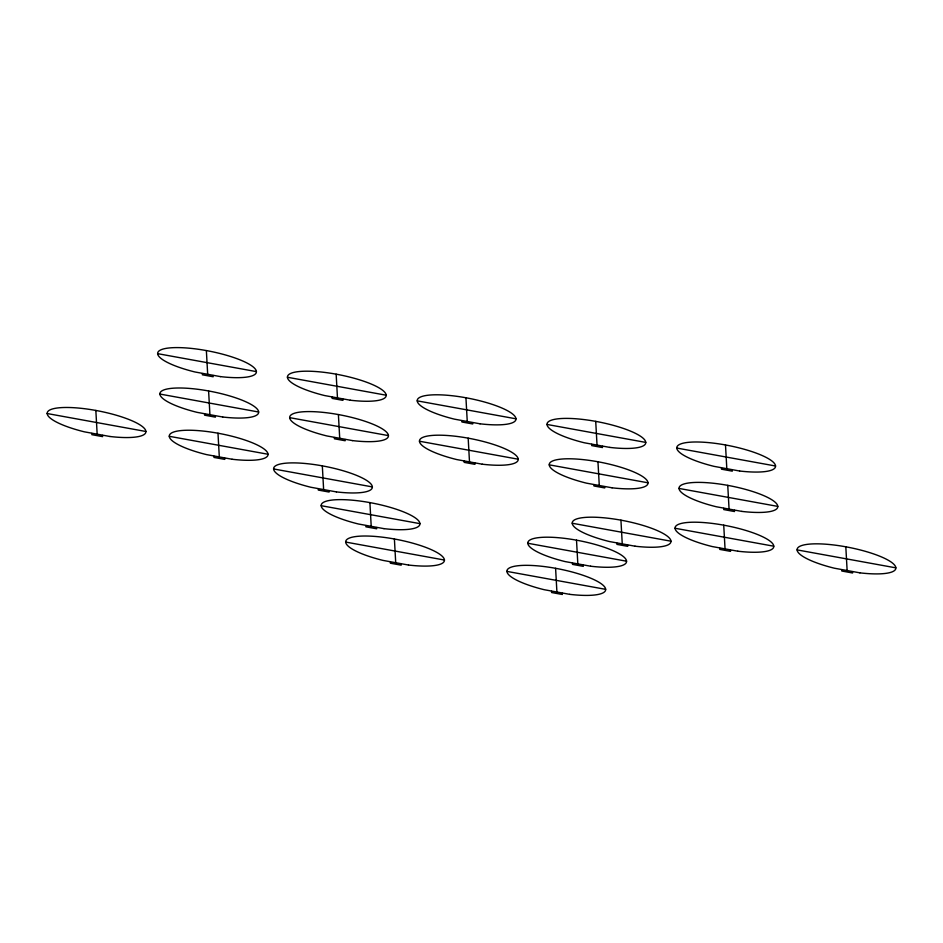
<?xml version="1.0" encoding="UTF-8"?>
<svg xmlns="http://www.w3.org/2000/svg" width="943" height="943" viewBox="0 0 943 943"><rect width="100%" height="100%" fill="white"/><g stroke="black" fill="none" stroke-linecap="round" stroke-linejoin="round"><path stroke-width="1.41" d="M157.67 353.66L256.402 371.613M287.45 377.259L386.182 395.211M417.242 400.858L515.974 418.81M547.023 424.456L645.755 442.408M676.803 448.055L775.535 466.007M159.909 394.056L258.641 412.008M289.701 417.655L388.433 435.607M419.482 441.241L518.214 459.206M549.262 464.84L647.994 482.804M679.043 488.439L777.786 506.391M47.15 413.529L145.882 431.481M797.118 549.899L895.85 567.851M169.292 436.303L268.024 454.255M675.035 528.257L773.767 546.209M273.623 468.954L372.355 486.906M572.236 523.247L670.968 541.199M321.198 505.696L419.941 523.648M527.809 543.262L626.553 561.215M345.704 542.072L444.436 560.036M506.898 571.387L605.63 589.34M852.519 571.741L852.59 572.99L841.84 571.034L841.769 569.784M845.812 546.799L847.144 570.763M732.216 469.897L732.275 471.158L721.525 469.201L721.454 467.94M734.456 510.293L734.526 511.542L723.764 509.585L723.694 508.336M725.497 444.966L726.829 468.919M727.748 485.35L729.08 509.314M730.448 550.111L730.519 551.36L719.757 549.404L719.686 548.154M723.729 525.168L725.061 549.132M627.649 545.089L627.72 546.339L616.958 544.394L616.887 543.133M620.942 520.159L622.262 544.111M602.424 446.298L602.494 447.56L591.744 445.603L591.674 444.342M604.675 486.694L604.734 487.944L593.984 485.987L593.913 484.737M595.717 421.368L597.049 445.32M597.956 461.752L599.288 485.716M583.222 565.105L583.293 566.354L572.531 564.397L572.46 563.148M576.515 540.162L577.835 564.126M562.299 593.241L562.37 594.491L551.62 592.534L551.549 591.285M555.592 568.299L556.924 592.263M472.643 422.7L472.714 423.961L461.952 422.004L461.881 420.743M474.883 463.096L474.954 464.345L464.204 462.388L464.133 461.139M465.936 397.769L467.268 421.721M468.176 438.153L469.508 462.117M401.105 563.926L401.176 565.175L390.414 563.219L390.355 561.969M394.398 538.983L395.73 562.947M376.611 527.538L376.681 528.787L365.919 526.831L365.849 525.581M369.904 502.595L371.224 526.559M342.863 399.101L342.934 400.362L332.172 398.406L332.101 397.156M345.103 439.497L345.173 440.746L334.411 438.79L334.341 437.54M336.156 374.171L337.476 398.123M338.396 414.555L339.728 438.519M329.036 490.796L329.095 492.046L318.345 490.089L318.274 488.839M322.317 465.854L323.649 489.818M224.693 458.145L224.764 459.394L214.014 457.438L213.943 456.188M217.986 433.202L219.318 457.166M213.071 375.503L213.142 376.764L202.391 374.807L202.321 373.558M215.322 415.898L215.393 417.148L204.631 415.191L204.56 413.942M206.364 350.572L207.696 374.524M208.603 390.956L209.935 414.92M102.551 435.383L102.622 436.633L91.872 434.676L91.801 433.426M95.844 410.441L97.176 434.405M220.462 376.611L194.906 371.966A50.262 11.729 11.1 0 1 166.216 348.356A50.262 11.729 11.1 0 1 247.09 363.067A50.262 11.729 11.1 0 1 220.462 376.611M350.242 400.209L324.687 395.565A50.262 11.729 11.1 0 1 295.996 371.955A50.262 11.729 11.1 0 1 376.87 386.665A50.262 11.729 11.1 0 1 350.242 400.209M480.034 423.808L454.479 419.163A50.262 11.729 11.1 0 1 425.776 395.553A50.262 11.729 11.1 0 1 506.662 410.264A50.262 11.729 11.1 0 1 480.034 423.808M609.815 447.406L584.259 442.762A50.262 11.729 11.1 0 1 555.568 419.152A50.262 11.729 11.1 0 1 636.442 433.863A50.262 11.729 11.1 0 1 609.815 447.406M739.595 471.005L714.04 466.361A50.262 11.729 11.1 0 1 685.349 442.75A50.262 11.729 11.1 0 1 766.223 457.461A50.262 11.729 11.1 0 1 739.595 471.005M222.701 417.006L197.146 412.362A50.262 11.729 11.1 0 1 168.455 388.752A50.262 11.729 11.1 0 1 249.329 403.463A50.262 11.729 11.1 0 1 222.701 417.006M352.493 440.605L326.938 435.961A50.262 11.729 11.1 0 1 298.236 412.35A50.262 11.729 11.1 0 1 379.121 427.061A50.262 11.729 11.1 0 1 352.493 440.605M482.274 464.204L456.718 459.559A50.262 11.729 11.1 0 1 428.028 435.949A50.262 11.729 11.1 0 1 508.902 450.66A50.262 11.729 11.1 0 1 482.274 464.204M612.054 487.802L586.499 483.158A50.262 11.729 11.1 0 1 557.808 459.547A50.262 11.729 11.1 0 1 638.682 474.258A50.262 11.729 11.1 0 1 612.054 487.802M741.835 511.401L716.279 506.756A50.262 11.729 11.1 0 1 687.588 483.146A50.262 11.729 11.1 0 1 768.474 497.857A50.262 11.729 11.1 0 1 741.835 511.401M109.942 436.491L84.387 431.835A50.262 11.729 11.1 0 1 55.696 408.236A50.262 11.729 11.1 0 1 136.57 422.935A50.262 11.729 11.1 0 1 109.942 436.491M232.084 459.253L206.529 454.609A50.262 11.729 11.1 0 1 177.838 430.998A50.262 11.729 11.1 0 1 258.712 445.709A50.262 11.729 11.1 0 1 232.084 459.253M737.827 551.207L712.271 546.563A50.262 11.729 11.1 0 1 683.581 522.964A50.262 11.729 11.1 0 1 764.455 537.663A50.262 11.729 11.1 0 1 737.827 551.207M336.415 491.904L310.86 487.26A50.262 11.729 11.1 0 1 282.169 463.65A50.262 11.729 11.1 0 1 363.043 478.36A50.262 11.729 11.1 0 1 336.415 491.904M859.91 572.849L834.355 568.205A50.262 11.729 11.1 0 1 805.664 544.594A50.262 11.729 11.1 0 1 886.538 559.305A50.262 11.729 11.1 0 1 859.91 572.849M635.028 546.197L609.473 541.553A50.262 11.729 11.1 0 1 580.782 517.943A50.262 11.729 11.1 0 1 661.656 532.654A50.262 11.729 11.1 0 1 635.028 546.197M383.99 528.646L358.434 524.002A50.262 11.729 11.1 0 1 329.744 500.391A50.262 11.729 11.1 0 1 410.629 515.102A50.262 11.729 11.1 0 1 383.99 528.646M590.601 566.213L565.046 561.568A50.262 11.729 11.1 0 1 536.355 537.958A50.262 11.729 11.1 0 1 617.241 552.669A50.262 11.729 11.1 0 1 590.601 566.213M408.496 565.034L382.941 560.39A50.262 11.729 11.1 0 1 354.238 536.779A50.262 11.729 11.1 0 1 435.124 551.49A50.262 11.729 11.1 0 1 408.496 565.034M569.69 594.349L544.135 589.693A50.262 11.729 11.1 0 1 515.444 566.095A50.262 11.729 11.1 0 1 596.318 580.794A50.262 11.729 11.1 0 1 569.69 594.349"/></g></svg>
